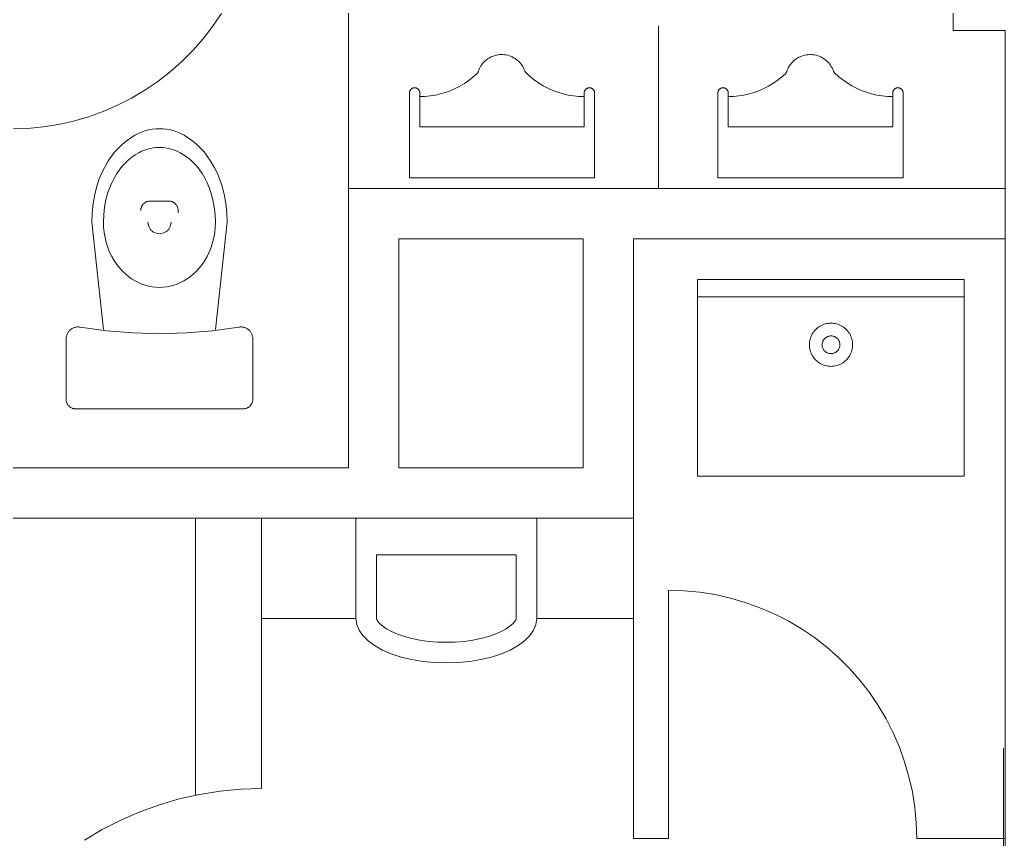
# Model space of a CAD drawing. Header units: centimetres. Extents: x -16.81 to -14.54, y 1.61 to 2.77.
# Drawn here: x -15.0204 to -14.9352, y 2.5508 to 2.6216 of the extents above; entities that cross this region are included whole.
import ezdxf

# ---------------------------------------------------------------- set-up
doc = ezdxf.new("R2010")
doc.units = ezdxf.units.CM
doc.header["$MEASUREMENT"] = 0
doc.layers.get('0').update_dxf_attribs({"lineweight": 0})

msp = doc.modelspace()

# ---------------------------------------------------------------- linework, layer by layer
at = {"color": 18, "lineweight": 0, "true_color": 0x000000}
for p, q in [((-14.939681, 2.620722), (-14.939681, 2.636555)), ((-14.991983, 2.633673), (-14.991983, 2.582896)), ((-15.003741, 2.621057), (-15.002983, 2.622172)), ((-15.004567, 2.619992), (-15.003741, 2.621057)), ((-14.965178, 2.62112), (-14.965178, 2.607046)), ((-14.935166, 2.620722), (-14.939681, 2.620722)), ((-14.935212, 2.482473), (-14.935166, 2.620722)), ((-15.005459, 2.61898), (-15.004567, 2.619992)), ((-15.006412, 2.618027), (-15.005459, 2.61898)), ((-14.979453, 2.618507), (-14.979582, 2.618456)), ((-14.97932, 2.61855), (-14.979453, 2.618507)), ((-14.979185, 2.618584), (-14.97932, 2.61855)), ((-14.979048, 2.618609), (-14.979185, 2.618584)), ((-14.97891, 2.618625), (-14.979048, 2.618609)), ((-14.97877, 2.618631), (-14.97891, 2.618625)), ((-14.978631, 2.618629), (-14.97877, 2.618631)), ((-14.978492, 2.618618), (-14.978631, 2.618629)), ((-14.978355, 2.618598), (-14.978492, 2.618618)), ((-14.978218, 2.618568), (-14.978355, 2.618598)), ((-14.978084, 2.61853), (-14.978218, 2.618568)), ((-14.977953, 2.618484), (-14.978084, 2.61853)), ((-14.952764, 2.618507), (-14.952894, 2.618456)), ((-14.952632, 2.61855), (-14.952764, 2.618507)), ((-14.952497, 2.618583), (-14.952632, 2.61855)), ((-14.95236, 2.618608), (-14.952497, 2.618583)), ((-14.952221, 2.618624), (-14.95236, 2.618608)), ((-14.952082, 2.618631), (-14.952221, 2.618624)), ((-14.951943, 2.618629), (-14.952082, 2.618631)), ((-14.951804, 2.618618), (-14.951943, 2.618629)), ((-14.951666, 2.618597), (-14.951804, 2.618618)), ((-14.95153, 2.618568), (-14.951666, 2.618597)), ((-14.951396, 2.61853), (-14.95153, 2.618568)), ((-14.951265, 2.618483), (-14.951396, 2.61853)), ((-15.007424, 2.617135), (-15.006412, 2.618027)), ((-14.980525, 2.617658), (-14.980597, 2.617538)), ((-14.980446, 2.617772), (-14.980525, 2.617658)), ((-14.980359, 2.617881), (-14.980446, 2.617772)), ((-14.980265, 2.617984), (-14.980359, 2.617881)), ((-14.980165, 2.618081), (-14.980265, 2.617984)), ((-14.980059, 2.618171), (-14.980165, 2.618081)), ((-14.979947, 2.618254), (-14.980059, 2.618171)), ((-14.97983, 2.618329), (-14.979947, 2.618254)), ((-14.979708, 2.618397), (-14.97983, 2.618329)), ((-14.979582, 2.618456), (-14.979708, 2.618397)), ((-14.977825, 2.618428), (-14.977953, 2.618484)), ((-14.977701, 2.618365), (-14.977825, 2.618428)), ((-14.977582, 2.618293), (-14.977701, 2.618365)), ((-14.977467, 2.618214), (-14.977582, 2.618293)), ((-14.977358, 2.618128), (-14.977467, 2.618214)), ((-14.977255, 2.618035), (-14.977358, 2.618128)), ((-14.977157, 2.617935), (-14.977255, 2.618035)), ((-14.977067, 2.617829), (-14.977157, 2.617935)), ((-14.976984, 2.617717), (-14.977067, 2.617829)), ((-14.976908, 2.6176), (-14.976984, 2.617717)), ((-14.953837, 2.617657), (-14.953909, 2.617538)), ((-14.953758, 2.617772), (-14.953837, 2.617657)), ((-14.953671, 2.617881), (-14.953758, 2.617772)), ((-14.953577, 2.617984), (-14.953671, 2.617881)), ((-14.953477, 2.618081), (-14.953577, 2.617984)), ((-14.953371, 2.618171), (-14.953477, 2.618081)), ((-14.953259, 2.618253), (-14.953371, 2.618171)), ((-14.953142, 2.618329), (-14.953259, 2.618253)), ((-14.95302, 2.618396), (-14.953142, 2.618329)), ((-14.952894, 2.618456), (-14.95302, 2.618396)), ((-14.951137, 2.618428), (-14.951265, 2.618483)), ((-14.951013, 2.618365), (-14.951137, 2.618428)), ((-14.950894, 2.618293), (-14.951013, 2.618365)), ((-14.950779, 2.618214), (-14.950894, 2.618293)), ((-14.95067, 2.618128), (-14.950779, 2.618214)), ((-14.950566, 2.618034), (-14.95067, 2.618128)), ((-14.950469, 2.617935), (-14.950566, 2.618034)), ((-14.950379, 2.617829), (-14.950469, 2.617935)), ((-14.950296, 2.617717), (-14.950379, 2.617829)), ((-14.95022, 2.6176), (-14.950296, 2.617717)), ((-15.008489, 2.616309), (-15.007424, 2.617135)), ((-14.98122, 2.616667), (-14.980881, 2.61697)), ((-14.980881, 2.61697), (-14.980862, 2.616989)), ((-14.980862, 2.616989), (-14.980843, 2.61701)), ((-14.980843, 2.61701), (-14.980827, 2.617032)), ((-14.980827, 2.617032), (-14.980811, 2.617055)), ((-14.980811, 2.617055), (-14.980797, 2.617079)), ((-14.980797, 2.617079), (-14.980784, 2.617104)), ((-14.980784, 2.617104), (-14.980773, 2.61713)), ((-14.980773, 2.61713), (-14.980764, 2.617156)), ((-14.980717, 2.617287), (-14.980764, 2.617156)), ((-14.980661, 2.617415), (-14.980717, 2.617287)), ((-14.980597, 2.617538), (-14.980661, 2.617415)), ((-14.97684, 2.617479), (-14.976908, 2.6176)), ((-14.97678, 2.617353), (-14.97684, 2.617479)), ((-14.976729, 2.617224), (-14.97678, 2.617353)), ((-14.976729, 2.617224), (-14.976718, 2.617197)), ((-14.976718, 2.617197), (-14.976706, 2.617172)), ((-14.976706, 2.617172), (-14.976692, 2.617147)), ((-14.976692, 2.617147), (-14.976677, 2.617123)), ((-14.976677, 2.617123), (-14.97666, 2.6171)), ((-14.97666, 2.6171), (-14.976641, 2.617078)), ((-14.976641, 2.617078), (-14.976622, 2.617057)), ((-14.976622, 2.617057), (-14.97628, 2.616742)), ((-14.954532, 2.616667), (-14.954193, 2.616969)), ((-14.954193, 2.616969), (-14.954174, 2.616989)), ((-14.954174, 2.616989), (-14.954155, 2.61701)), ((-14.954155, 2.61701), (-14.954138, 2.617032)), ((-14.954138, 2.617032), (-14.954123, 2.617055)), ((-14.954123, 2.617055), (-14.954109, 2.617079)), ((-14.954109, 2.617079), (-14.954096, 2.617104)), ((-14.954096, 2.617104), (-14.954085, 2.617129)), ((-14.954085, 2.617129), (-14.954076, 2.617156)), ((-14.954029, 2.617287), (-14.954076, 2.617156)), ((-14.953973, 2.617414), (-14.954029, 2.617287)), ((-14.953909, 2.617538), (-14.953973, 2.617414)), ((-14.950152, 2.617479), (-14.95022, 2.6176)), ((-14.950092, 2.617353), (-14.950152, 2.617479)), ((-14.95004, 2.617224), (-14.950092, 2.617353)), ((-14.95004, 2.617224), (-14.95003, 2.617197)), ((-14.95003, 2.617197), (-14.950018, 2.617171)), ((-14.950018, 2.617171), (-14.950004, 2.617146)), ((-14.950004, 2.617146), (-14.949988, 2.617122)), ((-14.949988, 2.617122), (-14.949971, 2.617099)), ((-14.949971, 2.617099), (-14.949953, 2.617078)), ((-14.949953, 2.617078), (-14.949934, 2.617057)), ((-14.949934, 2.617057), (-14.949592, 2.616742)), ((-15.009604, 2.615551), (-15.008489, 2.616309)), ((-14.982343, 2.615897), (-14.981953, 2.61613)), ((-14.981953, 2.61613), (-14.981578, 2.616387)), ((-14.981578, 2.616387), (-14.98122, 2.616667)), ((-14.97628, 2.616742), (-14.975919, 2.61645)), ((-14.975919, 2.61645), (-14.975539, 2.616182)), ((-14.975539, 2.616182), (-14.975143, 2.615938)), ((-14.955654, 2.615897), (-14.955264, 2.61613)), ((-14.955264, 2.61613), (-14.95489, 2.616387)), ((-14.95489, 2.616387), (-14.954532, 2.616667)), ((-14.949592, 2.616742), (-14.94923, 2.61645)), ((-14.94923, 2.61645), (-14.948851, 2.616181)), ((-14.948851, 2.616181), (-14.948455, 2.615938)), ((-15.010765, 2.614865), (-15.009604, 2.615551)), ((-14.986713, 2.615345), (-14.986714, 2.615317)), ((-14.986714, 2.615317), (-14.986714, 2.607962)), ((-14.98671, 2.615374), (-14.986713, 2.615345)), ((-14.986706, 2.615402), (-14.98671, 2.615374)), ((-14.986699, 2.61543), (-14.986706, 2.615402)), ((-14.986691, 2.615457), (-14.986699, 2.61543)), ((-14.986681, 2.615484), (-14.986691, 2.615457)), ((-14.98667, 2.61551), (-14.986681, 2.615484)), ((-14.986657, 2.615535), (-14.98667, 2.61551)), ((-14.986642, 2.61556), (-14.986657, 2.615535)), ((-14.986625, 2.615583), (-14.986642, 2.61556)), ((-14.986608, 2.615605), (-14.986625, 2.615583)), ((-14.986588, 2.615626), (-14.986608, 2.615605)), ((-14.986568, 2.615646), (-14.986588, 2.615626)), ((-14.986546, 2.615665), (-14.986568, 2.615646)), ((-14.986523, 2.615682), (-14.986546, 2.615665)), ((-14.9865, 2.615697), (-14.986523, 2.615682)), ((-14.986475, 2.615711), (-14.9865, 2.615697)), ((-14.986449, 2.615724), (-14.986475, 2.615711)), ((-14.986423, 2.615734), (-14.986449, 2.615724)), ((-14.986395, 2.615743), (-14.986423, 2.615734)), ((-14.986368, 2.615751), (-14.986395, 2.615743)), ((-14.98634, 2.615756), (-14.986368, 2.615751)), ((-14.986312, 2.61576), (-14.98634, 2.615756)), ((-14.986283, 2.615762), (-14.986312, 2.61576)), ((-14.986255, 2.615762), (-14.986283, 2.615762)), ((-14.986226, 2.61576), (-14.986255, 2.615762)), ((-14.986198, 2.615756), (-14.986226, 2.61576)), ((-14.98617, 2.615751), (-14.986198, 2.615756)), ((-14.986142, 2.615743), (-14.98617, 2.615751)), ((-14.986115, 2.615734), (-14.986142, 2.615743)), ((-14.986089, 2.615724), (-14.986115, 2.615734)), ((-14.986063, 2.615711), (-14.986089, 2.615724)), ((-14.986038, 2.615697), (-14.986063, 2.615711)), ((-14.986014, 2.615682), (-14.986038, 2.615697)), ((-14.985992, 2.615665), (-14.986014, 2.615682)), ((-14.98597, 2.615646), (-14.985992, 2.615665)), ((-14.985949, 2.615626), (-14.98597, 2.615646)), ((-14.98593, 2.615605), (-14.985949, 2.615626)), ((-14.985912, 2.615583), (-14.98593, 2.615605)), ((-14.985896, 2.61556), (-14.985912, 2.615583)), ((-14.985881, 2.615535), (-14.985896, 2.61556)), ((-14.985868, 2.61551), (-14.985881, 2.615535)), ((-14.985857, 2.615484), (-14.985868, 2.61551)), ((-14.985847, 2.615457), (-14.985857, 2.615484)), ((-14.985839, 2.61543), (-14.985847, 2.615457)), ((-14.985832, 2.615402), (-14.985839, 2.61543)), ((-14.985828, 2.615374), (-14.985832, 2.615402)), ((-14.985825, 2.615345), (-14.985828, 2.615374)), ((-14.985824, 2.615317), (-14.985825, 2.615345)), ((-14.985824, 2.615317), (-14.985824, 2.61239)), ((-14.984918, 2.615054), (-14.984469, 2.615125)), ((-14.984469, 2.615125), (-14.984026, 2.615225)), ((-14.984026, 2.615225), (-14.98359, 2.615353)), ((-14.98359, 2.615353), (-14.983163, 2.615508)), ((-14.983163, 2.615508), (-14.982747, 2.61569)), ((-14.982747, 2.61569), (-14.982343, 2.615897)), ((-14.975143, 2.615938), (-14.974732, 2.615721)), ((-14.974732, 2.615721), (-14.974308, 2.615531)), ((-14.974308, 2.615531), (-14.973872, 2.615369)), ((-14.973872, 2.615369), (-14.973427, 2.615236)), ((-14.973427, 2.615236), (-14.972974, 2.615131)), ((-14.972974, 2.615131), (-14.972516, 2.615056)), ((-14.971585, 2.615374), (-14.971588, 2.615345)), ((-14.971588, 2.615345), (-14.971588, 2.615317)), ((-14.971588, 2.61239), (-14.971588, 2.615317)), ((-14.97158, 2.615402), (-14.971585, 2.615374)), ((-14.971574, 2.61543), (-14.97158, 2.615402)), ((-14.971566, 2.615457), (-14.971574, 2.61543)), ((-14.971556, 2.615484), (-14.971566, 2.615457)), ((-14.971544, 2.61551), (-14.971556, 2.615484)), ((-14.971531, 2.615535), (-14.971544, 2.61551)), ((-14.971516, 2.61556), (-14.971531, 2.615535)), ((-14.9715, 2.615583), (-14.971516, 2.61556)), ((-14.971482, 2.615605), (-14.9715, 2.615583)), ((-14.971463, 2.615626), (-14.971482, 2.615605)), ((-14.971443, 2.615646), (-14.971463, 2.615626)), ((-14.971421, 2.615665), (-14.971443, 2.615646)), ((-14.971398, 2.615682), (-14.971421, 2.615665)), ((-14.971374, 2.615697), (-14.971398, 2.615682)), ((-14.971349, 2.615711), (-14.971374, 2.615697)), ((-14.971324, 2.615724), (-14.971349, 2.615711)), ((-14.971297, 2.615734), (-14.971324, 2.615724)), ((-14.97127, 2.615743), (-14.971297, 2.615734)), ((-14.971243, 2.615751), (-14.97127, 2.615743)), ((-14.971215, 2.615756), (-14.971243, 2.615751)), ((-14.971186, 2.61576), (-14.971215, 2.615756)), ((-14.971158, 2.615762), (-14.971186, 2.61576)), ((-14.971129, 2.615762), (-14.971158, 2.615762)), ((-14.971101, 2.61576), (-14.971129, 2.615762)), ((-14.971073, 2.615756), (-14.971101, 2.61576)), ((-14.971045, 2.615751), (-14.971073, 2.615756)), ((-14.971017, 2.615743), (-14.971045, 2.615751)), ((-14.97099, 2.615734), (-14.971017, 2.615743)), ((-14.970963, 2.615724), (-14.97099, 2.615734)), ((-14.970938, 2.615711), (-14.970963, 2.615724)), ((-14.970913, 2.615697), (-14.970938, 2.615711)), ((-14.970889, 2.615682), (-14.970913, 2.615697)), ((-14.970866, 2.615665), (-14.970889, 2.615682)), ((-14.970844, 2.615646), (-14.970866, 2.615665)), ((-14.970824, 2.615626), (-14.970844, 2.615646)), ((-14.970805, 2.615605), (-14.970824, 2.615626)), ((-14.970787, 2.615583), (-14.970805, 2.615605)), ((-14.970771, 2.61556), (-14.970787, 2.615583)), ((-14.970756, 2.615535), (-14.970771, 2.61556)), ((-14.970743, 2.61551), (-14.970756, 2.615535)), ((-14.970731, 2.615484), (-14.970743, 2.61551)), ((-14.970721, 2.615457), (-14.970731, 2.615484)), ((-14.970713, 2.61543), (-14.970721, 2.615457)), ((-14.970707, 2.615402), (-14.970713, 2.61543)), ((-14.970702, 2.615374), (-14.970707, 2.615402)), ((-14.9707, 2.615345), (-14.970702, 2.615374)), ((-14.970699, 2.615317), (-14.9707, 2.615345)), ((-14.970699, 2.607962), (-14.970699, 2.615317)), ((-14.960025, 2.615345), (-14.960026, 2.615317)), ((-14.960026, 2.615317), (-14.960026, 2.607962)), ((-14.960022, 2.615374), (-14.960025, 2.615345)), ((-14.960017, 2.615402), (-14.960022, 2.615374)), ((-14.960011, 2.615429), (-14.960017, 2.615402)), ((-14.960003, 2.615457), (-14.960011, 2.615429)), ((-14.959993, 2.615484), (-14.960003, 2.615457)), ((-14.959982, 2.61551), (-14.959993, 2.615484)), ((-14.959968, 2.615535), (-14.959982, 2.61551)), ((-14.959954, 2.615559), (-14.959968, 2.615535)), ((-14.959937, 2.615583), (-14.959954, 2.615559)), ((-14.959919, 2.615605), (-14.959937, 2.615583)), ((-14.9599, 2.615626), (-14.959919, 2.615605)), ((-14.95988, 2.615646), (-14.9599, 2.615626)), ((-14.959858, 2.615664), (-14.95988, 2.615646)), ((-14.959835, 2.615681), (-14.959858, 2.615664)), ((-14.959811, 2.615697), (-14.959835, 2.615681)), ((-14.959786, 2.615711), (-14.959811, 2.615697)), ((-14.959761, 2.615723), (-14.959786, 2.615711)), ((-14.959734, 2.615734), (-14.959761, 2.615723)), ((-14.959707, 2.615743), (-14.959734, 2.615734)), ((-14.95968, 2.61575), (-14.959707, 2.615743)), ((-14.959652, 2.615756), (-14.95968, 2.61575)), ((-14.959623, 2.615759), (-14.959652, 2.615756)), ((-14.959595, 2.615761), (-14.959623, 2.615759)), ((-14.959566, 2.615761), (-14.959595, 2.615761)), ((-14.959538, 2.615759), (-14.959566, 2.615761)), ((-14.95951, 2.615756), (-14.959538, 2.615759)), ((-14.959482, 2.61575), (-14.95951, 2.615756)), ((-14.959454, 2.615743), (-14.959482, 2.61575)), ((-14.959427, 2.615734), (-14.959454, 2.615743)), ((-14.959401, 2.615723), (-14.959427, 2.615734)), ((-14.959375, 2.615711), (-14.959401, 2.615723)), ((-14.95935, 2.615697), (-14.959375, 2.615711)), ((-14.959326, 2.615681), (-14.95935, 2.615697)), ((-14.959303, 2.615664), (-14.959326, 2.615681)), ((-14.959282, 2.615646), (-14.959303, 2.615664)), ((-14.959261, 2.615626), (-14.959282, 2.615646)), ((-14.959242, 2.615605), (-14.959261, 2.615626)), ((-14.959224, 2.615583), (-14.959242, 2.615605)), ((-14.959208, 2.615559), (-14.959224, 2.615583)), ((-14.959193, 2.615535), (-14.959208, 2.615559)), ((-14.95918, 2.61551), (-14.959193, 2.615535)), ((-14.959168, 2.615484), (-14.95918, 2.61551)), ((-14.959159, 2.615457), (-14.959168, 2.615484)), ((-14.95915, 2.615429), (-14.959159, 2.615457)), ((-14.959144, 2.615402), (-14.95915, 2.615429)), ((-14.95914, 2.615374), (-14.959144, 2.615402)), ((-14.959137, 2.615345), (-14.95914, 2.615374)), ((-14.959136, 2.615317), (-14.959137, 2.615345)), ((-14.959136, 2.615317), (-14.959136, 2.61239)), ((-14.95823, 2.615053), (-14.957781, 2.615125)), ((-14.957781, 2.615125), (-14.957338, 2.615225)), ((-14.957338, 2.615225), (-14.956902, 2.615353)), ((-14.956902, 2.615353), (-14.956475, 2.615508)), ((-14.956475, 2.615508), (-14.956058, 2.615689)), ((-14.956058, 2.615689), (-14.955654, 2.615897)), ((-14.948455, 2.615938), (-14.948044, 2.615721)), ((-14.948044, 2.615721), (-14.94762, 2.615531)), ((-14.94762, 2.615531), (-14.947184, 2.615369)), ((-14.947184, 2.615369), (-14.946739, 2.615236)), ((-14.946739, 2.615236), (-14.946286, 2.615131)), ((-14.946286, 2.615131), (-14.945827, 2.615056)), ((-14.944899, 2.615345), (-14.9449, 2.615317)), ((-14.9449, 2.61239), (-14.9449, 2.615317)), ((-14.944897, 2.615374), (-14.944899, 2.615345)), ((-14.944892, 2.615402), (-14.944897, 2.615374)), ((-14.944886, 2.615429), (-14.944892, 2.615402)), ((-14.944878, 2.615457), (-14.944886, 2.615429)), ((-14.944868, 2.615484), (-14.944878, 2.615457)), ((-14.944856, 2.61551), (-14.944868, 2.615484)), ((-14.944843, 2.615535), (-14.944856, 2.61551)), ((-14.944828, 2.615559), (-14.944843, 2.615535)), ((-14.944812, 2.615583), (-14.944828, 2.615559)), ((-14.944794, 2.615605), (-14.944812, 2.615583)), ((-14.944775, 2.615626), (-14.944794, 2.615605)), ((-14.944754, 2.615646), (-14.944775, 2.615626)), ((-14.944733, 2.615664), (-14.944754, 2.615646)), ((-14.94471, 2.615681), (-14.944733, 2.615664)), ((-14.944686, 2.615697), (-14.94471, 2.615681)), ((-14.944661, 2.615711), (-14.944686, 2.615697)), ((-14.944635, 2.615723), (-14.944661, 2.615711)), ((-14.944609, 2.615734), (-14.944635, 2.615723)), ((-14.944582, 2.615743), (-14.944609, 2.615734)), ((-14.944554, 2.61575), (-14.944582, 2.615743)), ((-14.944526, 2.615756), (-14.944554, 2.61575)), ((-14.944498, 2.615759), (-14.944526, 2.615756)), ((-14.94447, 2.615761), (-14.944498, 2.615759)), ((-14.944441, 2.615761), (-14.94447, 2.615761)), ((-14.944413, 2.615759), (-14.944441, 2.615761)), ((-14.944384, 2.615756), (-14.944413, 2.615759)), ((-14.944356, 2.61575), (-14.944384, 2.615756)), ((-14.944329, 2.615743), (-14.944356, 2.61575)), ((-14.944302, 2.615734), (-14.944329, 2.615743)), ((-14.944275, 2.615723), (-14.944302, 2.615734)), ((-14.94425, 2.615711), (-14.944275, 2.615723)), ((-14.944225, 2.615697), (-14.94425, 2.615711)), ((-14.944201, 2.615681), (-14.944225, 2.615697)), ((-14.944178, 2.615664), (-14.944201, 2.615681)), ((-14.944156, 2.615646), (-14.944178, 2.615664)), ((-14.944136, 2.615626), (-14.944156, 2.615646)), ((-14.944117, 2.615605), (-14.944136, 2.615626)), ((-14.944099, 2.615583), (-14.944117, 2.615605)), ((-14.944083, 2.615559), (-14.944099, 2.615583)), ((-14.944068, 2.615535), (-14.944083, 2.615559)), ((-14.944055, 2.61551), (-14.944068, 2.615535)), ((-14.944043, 2.615484), (-14.944055, 2.61551)), ((-14.944033, 2.615457), (-14.944043, 2.615484)), ((-14.944025, 2.615429), (-14.944033, 2.615457)), ((-14.944019, 2.615402), (-14.944025, 2.615429)), ((-14.944014, 2.615374), (-14.944019, 2.615402)), ((-14.944011, 2.615345), (-14.944014, 2.615374)), ((-14.944011, 2.615317), (-14.944011, 2.615345)), ((-14.944011, 2.607962), (-14.944011, 2.615317)), ((-15.013204, 2.613717), (-15.011966, 2.614252)), ((-15.011966, 2.614252), (-15.010765, 2.614865)), ((-14.985824, 2.614996), (-14.98537, 2.615011)), ((-14.98537, 2.615011), (-14.984918, 2.615054)), ((-14.972516, 2.615056), (-14.972053, 2.615011)), ((-14.972053, 2.615011), (-14.971588, 2.614996)), ((-14.959136, 2.614996), (-14.958682, 2.61501)), ((-14.958682, 2.61501), (-14.95823, 2.615053)), ((-14.945827, 2.615056), (-14.945365, 2.615011)), ((-14.945365, 2.615011), (-14.9449, 2.614996)), ((-15.014472, 2.61326), (-15.013204, 2.613717)), ((-15.018415, 2.612379), (-15.017083, 2.61259)), ((-15.017083, 2.61259), (-15.015767, 2.612884)), ((-15.015767, 2.612884), (-15.014472, 2.61326)), ((-15.021105, 2.61221), (-15.019757, 2.612252)), ((-15.019757, 2.612252), (-15.018415, 2.612379)), ((-15.010192, 2.611802), (-15.010475, 2.611655)), ((-15.0099, 2.611929), (-15.010192, 2.611802)), ((-15.009598, 2.612033), (-15.0099, 2.611929)), ((-15.00929, 2.612115), (-15.009598, 2.612033)), ((-15.008976, 2.612174), (-15.00929, 2.612115)), ((-15.008659, 2.61221), (-15.008976, 2.612174)), ((-15.00834, 2.612221), (-15.008659, 2.61221)), ((-15.008021, 2.61221), (-15.00834, 2.612221)), ((-15.007704, 2.612174), (-15.008021, 2.61221)), ((-15.007391, 2.612115), (-15.007704, 2.612174)), ((-15.007082, 2.612033), (-15.007391, 2.612115)), ((-15.006781, 2.611929), (-15.007082, 2.612033)), ((-15.006488, 2.611802), (-15.006781, 2.611929)), ((-15.006205, 2.611655), (-15.006488, 2.611802)), ((-14.985824, 2.61239), (-14.971588, 2.61239)), ((-14.959136, 2.61239), (-14.9449, 2.61239)), ((-15.011573, 2.610863), (-15.011898, 2.610549)), ((-15.011226, 2.611152), (-15.011573, 2.610863)), ((-15.010859, 2.611417), (-15.011226, 2.611152)), ((-15.010475, 2.611655), (-15.010859, 2.611417)), ((-15.005821, 2.611417), (-15.006205, 2.611655)), ((-15.005455, 2.611152), (-15.005821, 2.611417)), ((-15.005108, 2.610863), (-15.005455, 2.611152)), ((-15.004783, 2.610549), (-15.005108, 2.610863)), ((-15.0122, 2.610213), (-15.012478, 2.609857)), ((-15.011898, 2.610549), (-15.0122, 2.610213)), ((-15.010117, 2.610149), (-15.010432, 2.60996)), ((-15.009881, 2.610269), (-15.010117, 2.610149)), ((-15.009637, 2.610371), (-15.009881, 2.610269)), ((-15.009386, 2.610455), (-15.009637, 2.610371)), ((-15.009129, 2.610521), (-15.009386, 2.610455)), ((-15.008868, 2.610569), (-15.009129, 2.610521)), ((-15.008605, 2.610597), (-15.008868, 2.610569)), ((-15.00834, 2.610607), (-15.008605, 2.610597)), ((-15.008076, 2.610597), (-15.00834, 2.610607)), ((-15.007812, 2.610569), (-15.008076, 2.610597)), ((-15.007552, 2.610521), (-15.007812, 2.610569)), ((-15.007295, 2.610455), (-15.007552, 2.610521)), ((-15.007044, 2.610371), (-15.007295, 2.610455)), ((-15.0068, 2.610269), (-15.007044, 2.610371)), ((-15.006563, 2.610149), (-15.0068, 2.610269)), ((-15.006249, 2.60996), (-15.006563, 2.610149)), ((-15.00448, 2.610213), (-15.004783, 2.610549)), ((-15.004202, 2.609857), (-15.00448, 2.610213)), ((-15.012794, 2.60939), (-15.013078, 2.608902)), ((-15.012478, 2.609857), (-15.012794, 2.60939)), ((-15.011285, 2.609269), (-15.011535, 2.609001)), ((-15.011017, 2.60952), (-15.011285, 2.609269)), ((-15.010732, 2.60975), (-15.011017, 2.60952)), ((-15.010432, 2.60996), (-15.010732, 2.60975)), ((-15.005948, 2.60975), (-15.006249, 2.60996)), ((-15.005663, 2.60952), (-15.005948, 2.60975)), ((-15.005395, 2.609269), (-15.005663, 2.60952)), ((-15.005146, 2.609001), (-15.005395, 2.609269)), ((-15.003886, 2.60939), (-15.004202, 2.609857)), ((-15.003603, 2.608902), (-15.003886, 2.60939)), ((-15.013328, 2.608396), (-15.013543, 2.607875)), ((-15.013078, 2.608902), (-15.013328, 2.608396)), ((-15.012026, 2.608342), (-15.012261, 2.607951)), ((-15.011765, 2.608716), (-15.012026, 2.608342)), ((-15.011535, 2.609001), (-15.011765, 2.608716)), ((-15.004916, 2.608716), (-15.005146, 2.609001)), ((-15.004655, 2.608342), (-15.004916, 2.608716)), ((-15.00442, 2.607951), (-15.004655, 2.608342)), ((-15.003353, 2.608396), (-15.003603, 2.608902)), ((-15.003137, 2.607875), (-15.003353, 2.608396)), ((-15.013543, 2.607875), (-15.013724, 2.607341)), ((-15.012468, 2.607545), (-15.012647, 2.607126)), ((-15.012261, 2.607951), (-15.012468, 2.607545)), ((-15.004213, 2.607545), (-15.00442, 2.607951)), ((-15.004033, 2.607126), (-15.004213, 2.607545)), ((-15.002957, 2.607341), (-15.003137, 2.607875)), ((-14.986714, 2.607962), (-14.970699, 2.607962)), ((-14.960026, 2.607962), (-14.944011, 2.607962)), ((-15.013724, 2.607341), (-15.013928, 2.606558)), ((-15.012797, 2.606695), (-15.012966, 2.606072)), ((-15.012647, 2.607126), (-15.012797, 2.606695)), ((-15.003883, 2.606695), (-15.004033, 2.607126)), ((-15.003715, 2.606072), (-15.003883, 2.606695)), ((-15.002753, 2.606558), (-15.002957, 2.607341)), ((-14.991983, 2.607046), (-14.935166, 2.607046)), ((-15.014075, 2.605762), (-15.014163, 2.604958)), ((-15.013928, 2.606558), (-15.014075, 2.605762)), ((-15.012966, 2.606072), (-15.013086, 2.605437)), ((-15.009736, 2.605711), (-15.009769, 2.605673)), ((-15.0097, 2.605747), (-15.009736, 2.605711)), ((-15.009662, 2.60578), (-15.0097, 2.605747)), ((-15.009622, 2.605811), (-15.009662, 2.60578)), ((-15.00958, 2.60584), (-15.009622, 2.605811)), ((-15.009536, 2.605866), (-15.00958, 2.60584)), ((-15.009491, 2.605889), (-15.009536, 2.605866)), ((-15.009445, 2.605909), (-15.009491, 2.605889)), ((-15.009397, 2.605926), (-15.009445, 2.605909)), ((-15.009348, 2.60594), (-15.009397, 2.605926)), ((-15.009299, 2.605951), (-15.009348, 2.60594)), ((-15.009249, 2.605959), (-15.009299, 2.605951)), ((-15.009198, 2.605964), (-15.009249, 2.605959)), ((-15.009147, 2.605966), (-15.009198, 2.605964)), ((-15.009147, 2.605966), (-15.00834, 2.605966)), ((-15.007533, 2.605966), (-15.00834, 2.605966)), ((-15.007482, 2.605964), (-15.007533, 2.605966)), ((-15.007432, 2.605959), (-15.007482, 2.605964)), ((-15.007382, 2.605951), (-15.007432, 2.605959)), ((-15.007332, 2.60594), (-15.007382, 2.605951)), ((-15.007284, 2.605926), (-15.007332, 2.60594)), ((-15.007236, 2.605909), (-15.007284, 2.605926)), ((-15.007189, 2.605889), (-15.007236, 2.605909)), ((-15.007144, 2.605866), (-15.007189, 2.605889)), ((-15.007101, 2.60584), (-15.007144, 2.605866)), ((-15.007059, 2.605811), (-15.007101, 2.60584)), ((-15.007019, 2.60578), (-15.007059, 2.605811)), ((-15.00698, 2.605747), (-15.007019, 2.60578)), ((-15.006945, 2.605711), (-15.00698, 2.605747)), ((-15.006911, 2.605673), (-15.006945, 2.605711)), ((-15.003594, 2.605437), (-15.003715, 2.606072)), ((-15.002606, 2.605762), (-15.002753, 2.606558)), ((-15.002517, 2.604958), (-15.002606, 2.605762)), ((-15.014163, 2.604958), (-15.014193, 2.604149)), ((-15.013086, 2.605437), (-15.013159, 2.604795)), ((-15.009953, 2.605209), (-15.009955, 2.605158)), ((-15.009948, 2.605259), (-15.009953, 2.605209)), ((-15.00994, 2.60531), (-15.009948, 2.605259)), ((-15.009929, 2.605359), (-15.00994, 2.60531)), ((-15.009915, 2.605408), (-15.009929, 2.605359)), ((-15.009898, 2.605455), (-15.009915, 2.605408)), ((-15.009878, 2.605502), (-15.009898, 2.605455)), ((-15.009855, 2.605547), (-15.009878, 2.605502)), ((-15.009829, 2.605591), (-15.009855, 2.605547)), ((-15.009801, 2.605633), (-15.009829, 2.605591)), ((-15.009769, 2.605673), (-15.009801, 2.605633)), ((-15.00688, 2.605633), (-15.006911, 2.605673)), ((-15.006851, 2.605591), (-15.00688, 2.605633)), ((-15.006826, 2.605547), (-15.006851, 2.605591)), ((-15.006803, 2.605502), (-15.006826, 2.605547)), ((-15.006783, 2.605455), (-15.006803, 2.605502)), ((-15.006765, 2.605408), (-15.006783, 2.605455)), ((-15.006751, 2.605359), (-15.006765, 2.605408)), ((-15.00674, 2.60531), (-15.006751, 2.605359)), ((-15.006732, 2.605259), (-15.00674, 2.60531)), ((-15.006727, 2.605209), (-15.006732, 2.605259)), ((-15.006726, 2.605158), (-15.006727, 2.605209)), ((-15.006726, 2.604956), (-15.006726, 2.605158)), ((-15.003521, 2.604795), (-15.003594, 2.605437)), ((-15.002488, 2.604149), (-15.002517, 2.604958)), ((-15.013184, 2.594866), (-15.014193, 2.604149)), ((-15.013159, 2.604795), (-15.013184, 2.604149)), ((-15.013184, 2.604149), (-15.013168, 2.603701)), ((-15.009349, 2.604149), (-15.009272, 2.603763)), ((-15.007408, 2.603763), (-15.007331, 2.604149)), ((-15.003497, 2.604149), (-15.003521, 2.604795)), ((-15.003512, 2.603701), (-15.003497, 2.604149)), ((-15.002488, 2.604149), (-15.003497, 2.594866)), ((-15.013168, 2.603701), (-15.013122, 2.603255)), ((-15.013122, 2.603255), (-15.013046, 2.602812)), ((-15.009272, 2.603763), (-15.009245, 2.603703)), ((-15.009245, 2.603703), (-15.009214, 2.603645)), ((-15.009214, 2.603645), (-15.009179, 2.603589)), ((-15.009179, 2.603589), (-15.009141, 2.603535)), ((-15.009141, 2.603535), (-15.009099, 2.603484)), ((-15.009099, 2.603484), (-15.009054, 2.603436)), ((-15.009054, 2.603436), (-15.009006, 2.603391)), ((-15.009006, 2.603391), (-15.008955, 2.603349)), ((-15.008955, 2.603349), (-15.008901, 2.60331)), ((-15.008901, 2.60331), (-15.008845, 2.603275)), ((-15.008845, 2.603275), (-15.008787, 2.603244)), ((-15.008787, 2.603244), (-15.008726, 2.603217)), ((-15.008726, 2.603217), (-15.00834, 2.60314)), ((-15.00834, 2.60314), (-15.007954, 2.603217)), ((-15.007954, 2.603217), (-15.007894, 2.603244)), ((-15.007894, 2.603244), (-15.007836, 2.603275)), ((-15.007836, 2.603275), (-15.00778, 2.60331)), ((-15.00778, 2.60331), (-15.007726, 2.603349)), ((-15.007726, 2.603349), (-15.007675, 2.603391)), ((-15.007675, 2.603391), (-15.007627, 2.603436)), ((-15.007627, 2.603436), (-15.007582, 2.603484)), ((-15.007582, 2.603484), (-15.00754, 2.603535)), ((-15.00754, 2.603535), (-15.007501, 2.603589)), ((-15.007501, 2.603589), (-15.007466, 2.603645)), ((-15.007466, 2.603645), (-15.007435, 2.603703)), ((-15.007435, 2.603703), (-15.007408, 2.603763)), ((-15.003634, 2.602812), (-15.003558, 2.603255)), ((-15.003558, 2.603255), (-15.003512, 2.603701)), ((-15.013046, 2.602812), (-15.01294, 2.602377)), ((-15.01294, 2.602377), (-15.012805, 2.601949)), ((-15.003876, 2.601949), (-15.00374, 2.602377)), ((-15.00374, 2.602377), (-15.003634, 2.602812)), ((-14.987626, 2.602689), (-14.987626, 2.582896)), ((-14.987626, 2.602689), (-14.971696, 2.602689)), ((-14.971696, 2.602689), (-14.971696, 2.582896)), ((-14.967339, 2.602689), (-14.935166, 2.602689)), ((-14.967339, 2.602689), (-14.967339, 2.550854)), ((-15.012805, 2.601949), (-15.012651, 2.601561)), ((-15.012651, 2.601561), (-15.012469, 2.601186)), ((-15.004212, 2.601186), (-15.00403, 2.601561)), ((-15.00403, 2.601561), (-15.003876, 2.601949)), ((-15.012469, 2.601186), (-15.01226, 2.600825)), ((-15.01226, 2.600825), (-15.012025, 2.60048)), ((-15.004656, 2.60048), (-15.004421, 2.600825)), ((-15.004421, 2.600825), (-15.004212, 2.601186)), ((-15.012025, 2.60048), (-15.011765, 2.600154)), ((-15.011765, 2.600154), (-15.011534, 2.599903)), ((-15.011534, 2.599903), (-15.011287, 2.599668)), ((-15.005393, 2.599668), (-15.005146, 2.599903)), ((-15.005146, 2.599903), (-15.004916, 2.600154)), ((-15.004916, 2.600154), (-15.004656, 2.60048)), ((-15.011287, 2.599668), (-15.011024, 2.599451)), ((-15.011024, 2.599451), (-15.010747, 2.599252)), ((-15.010747, 2.599252), (-15.010457, 2.599073)), ((-15.010457, 2.599073), (-15.010155, 2.598914)), ((-15.010155, 2.598914), (-15.009869, 2.598789)), ((-15.006812, 2.598789), (-15.006525, 2.598914)), ((-15.006525, 2.598914), (-15.006224, 2.599073)), ((-15.006224, 2.599073), (-15.005933, 2.599252)), ((-15.005933, 2.599252), (-15.005656, 2.599451)), ((-15.005656, 2.599451), (-15.005393, 2.599668)), ((-14.9618, 2.599198), (-14.9618, 2.582184)), ((-14.938734, 2.599198), (-14.9618, 2.599198)), ((-14.9618, 2.599198), (-14.9618, 2.597692)), ((-14.938734, 2.582184), (-14.938734, 2.599198)), ((-15.009869, 2.598789), (-15.009573, 2.598685)), ((-15.009573, 2.598685), (-15.009271, 2.598604)), ((-15.009271, 2.598604), (-15.008964, 2.598546)), ((-15.008964, 2.598546), (-15.008653, 2.59851)), ((-15.008653, 2.59851), (-15.00834, 2.598499)), ((-15.00834, 2.598499), (-15.008028, 2.59851)), ((-15.008028, 2.59851), (-15.007717, 2.598546)), ((-15.007717, 2.598546), (-15.007409, 2.598604)), ((-15.007409, 2.598604), (-15.007107, 2.598685)), ((-15.007107, 2.598685), (-15.006812, 2.598789)), ((-14.9618, 2.597692), (-14.938734, 2.597692)), ((-15.016242, 2.594625), (-15.016277, 2.594568)), ((-15.016204, 2.594679), (-15.016242, 2.594625)), ((-15.016162, 2.594731), (-15.016204, 2.594679)), ((-15.016117, 2.59478), (-15.016162, 2.594731)), ((-15.016069, 2.594825), (-15.016117, 2.59478)), ((-15.016017, 2.594868), (-15.016069, 2.594825)), ((-15.015964, 2.594907), (-15.016017, 2.594868)), ((-15.015907, 2.594943), (-15.015964, 2.594907)), ((-15.015849, 2.594975), (-15.015907, 2.594943)), ((-15.015789, 2.595003), (-15.015849, 2.594975)), ((-15.015727, 2.595027), (-15.015789, 2.595003)), ((-15.015663, 2.595047), (-15.015727, 2.595027)), ((-15.015598, 2.595063), (-15.015663, 2.595047)), ((-15.015533, 2.595074), (-15.015598, 2.595063)), ((-15.015467, 2.595082), (-15.015533, 2.595074)), ((-15.0154, 2.595085), (-15.015467, 2.595082)), ((-15.015334, 2.595084), (-15.0154, 2.595085)), ((-15.015267, 2.595078), (-15.015334, 2.595084)), ((-15.015202, 2.595068), (-15.015267, 2.595078)), ((-15.015202, 2.595068), (-15.012926, 2.594753)), ((-15.012926, 2.594753), (-15.010637, 2.594563)), ((-15.006044, 2.594563), (-15.003754, 2.594753)), ((-15.003754, 2.594753), (-15.001479, 2.595068)), ((-15.001413, 2.595078), (-15.001479, 2.595068)), ((-15.001347, 2.595084), (-15.001413, 2.595078)), ((-15.00128, 2.595085), (-15.001347, 2.595084)), ((-15.001214, 2.595082), (-15.00128, 2.595085)), ((-15.001148, 2.595074), (-15.001214, 2.595082)), ((-15.001082, 2.595063), (-15.001148, 2.595074)), ((-15.001017, 2.595047), (-15.001082, 2.595063)), ((-15.000954, 2.595027), (-15.001017, 2.595047)), ((-15.000892, 2.595003), (-15.000954, 2.595027)), ((-15.000832, 2.594975), (-15.000892, 2.595003)), ((-15.000773, 2.594943), (-15.000832, 2.594975)), ((-15.000717, 2.594907), (-15.000773, 2.594943)), ((-15.000663, 2.594868), (-15.000717, 2.594907)), ((-15.000612, 2.594825), (-15.000663, 2.594868)), ((-15.000564, 2.59478), (-15.000612, 2.594825)), ((-15.000519, 2.594731), (-15.000564, 2.59478)), ((-15.000477, 2.594679), (-15.000519, 2.594731)), ((-15.000438, 2.594625), (-15.000477, 2.594679)), ((-15.000403, 2.594568), (-15.000438, 2.594625)), ((-14.951723, 2.594679), (-14.951795, 2.59458)), ((-14.951646, 2.594774), (-14.951723, 2.594679)), ((-14.951562, 2.594863), (-14.951646, 2.594774)), ((-14.951473, 2.594946), (-14.951562, 2.594863)), ((-14.951379, 2.595024), (-14.951473, 2.594946)), ((-14.951279, 2.595095), (-14.951379, 2.595024)), ((-14.951176, 2.59516), (-14.951279, 2.595095)), ((-14.951068, 2.595217), (-14.951176, 2.59516)), ((-14.950957, 2.595268), (-14.951068, 2.595217)), ((-14.950842, 2.595311), (-14.950957, 2.595268)), ((-14.950725, 2.595346), (-14.950842, 2.595311)), ((-14.950606, 2.595374), (-14.950725, 2.595346)), ((-14.950486, 2.595394), (-14.950606, 2.595374)), ((-14.950364, 2.595406), (-14.950486, 2.595394)), ((-14.950242, 2.59541), (-14.950364, 2.595406)), ((-14.95012, 2.595406), (-14.950242, 2.59541)), ((-14.949998, 2.595394), (-14.95012, 2.595406)), ((-14.949878, 2.595374), (-14.949998, 2.595394)), ((-14.949759, 2.595346), (-14.949878, 2.595374)), ((-14.949642, 2.595311), (-14.949759, 2.595346)), ((-14.949527, 2.595268), (-14.949642, 2.595311)), ((-14.949416, 2.595217), (-14.949527, 2.595268)), ((-14.949308, 2.59516), (-14.949416, 2.595217)), ((-14.949205, 2.595095), (-14.949308, 2.59516)), ((-14.949105, 2.595024), (-14.949205, 2.595095)), ((-14.949011, 2.594946), (-14.949105, 2.595024)), ((-14.948922, 2.594863), (-14.949011, 2.594946)), ((-14.948838, 2.594774), (-14.948922, 2.594863)), ((-14.948761, 2.594679), (-14.948838, 2.594774)), ((-14.948689, 2.59458), (-14.948761, 2.594679)), ((-15.01641, 2.594126), (-15.016412, 2.594059)), ((-15.016412, 2.588812), (-15.016412, 2.594059)), ((-15.016404, 2.594192), (-15.01641, 2.594126)), ((-15.016393, 2.594258), (-15.016404, 2.594192)), ((-15.016378, 2.594322), (-15.016393, 2.594258)), ((-15.016359, 2.594386), (-15.016378, 2.594322)), ((-15.016336, 2.594448), (-15.016359, 2.594386)), ((-15.016308, 2.594509), (-15.016336, 2.594448)), ((-15.016277, 2.594568), (-15.016308, 2.594509)), ((-15.010637, 2.594563), (-15.00834, 2.5945)), ((-15.00834, 2.5945), (-15.006044, 2.594563)), ((-15.000372, 2.594509), (-15.000403, 2.594568)), ((-15.000345, 2.594448), (-15.000372, 2.594509)), ((-15.000322, 2.594386), (-15.000345, 2.594448)), ((-15.000302, 2.594322), (-15.000322, 2.594386)), ((-15.000287, 2.594258), (-15.000302, 2.594322)), ((-15.000277, 2.594192), (-15.000287, 2.594258)), ((-15.00027, 2.594126), (-15.000277, 2.594192)), ((-15.000268, 2.594059), (-15.00027, 2.594126)), ((-15.000268, 2.588812), (-15.000268, 2.594059)), ((-14.952093, 2.593786), (-14.952105, 2.593665)), ((-14.952073, 2.593907), (-14.952093, 2.593786)), ((-14.952046, 2.594026), (-14.952073, 2.593907)), ((-14.95201, 2.594143), (-14.952046, 2.594026)), ((-14.951967, 2.594257), (-14.95201, 2.594143)), ((-14.951917, 2.594368), (-14.951967, 2.594257)), ((-14.951859, 2.594476), (-14.951917, 2.594368)), ((-14.951795, 2.59458), (-14.951859, 2.594476)), ((-14.950971, 2.59379), (-14.950985, 2.593742)), ((-14.950953, 2.593837), (-14.950971, 2.59379)), ((-14.950932, 2.593883), (-14.950953, 2.593837)), ((-14.950908, 2.593927), (-14.950932, 2.593883)), ((-14.950882, 2.59397), (-14.950908, 2.593927)), ((-14.950852, 2.594011), (-14.950882, 2.59397)), ((-14.95082, 2.59405), (-14.950852, 2.594011)), ((-14.950786, 2.594087), (-14.95082, 2.59405)), ((-14.950749, 2.594121), (-14.950786, 2.594087)), ((-14.95071, 2.594153), (-14.950749, 2.594121)), ((-14.950669, 2.594182), (-14.95071, 2.594153)), ((-14.950627, 2.594209), (-14.950669, 2.594182)), ((-14.950582, 2.594232), (-14.950627, 2.594209)), ((-14.950536, 2.594253), (-14.950582, 2.594232)), ((-14.950489, 2.594271), (-14.950536, 2.594253)), ((-14.950441, 2.594286), (-14.950489, 2.594271)), ((-14.950392, 2.594297), (-14.950441, 2.594286)), ((-14.950342, 2.594305), (-14.950392, 2.594297)), ((-14.950292, 2.59431), (-14.950342, 2.594305)), ((-14.950242, 2.594312), (-14.950292, 2.59431)), ((-14.950192, 2.59431), (-14.950242, 2.594312)), ((-14.950142, 2.594305), (-14.950192, 2.59431)), ((-14.950092, 2.594297), (-14.950142, 2.594305)), ((-14.950043, 2.594286), (-14.950092, 2.594297)), ((-14.949995, 2.594271), (-14.950043, 2.594286)), ((-14.949948, 2.594253), (-14.949995, 2.594271)), ((-14.949902, 2.594232), (-14.949948, 2.594253)), ((-14.949857, 2.594209), (-14.949902, 2.594232)), ((-14.949815, 2.594182), (-14.949857, 2.594209)), ((-14.949774, 2.594153), (-14.949815, 2.594182)), ((-14.949735, 2.594121), (-14.949774, 2.594153)), ((-14.949698, 2.594087), (-14.949735, 2.594121)), ((-14.949664, 2.59405), (-14.949698, 2.594087)), ((-14.949632, 2.594011), (-14.949664, 2.59405)), ((-14.949602, 2.59397), (-14.949632, 2.594011)), ((-14.949576, 2.593927), (-14.949602, 2.59397)), ((-14.949552, 2.593883), (-14.949576, 2.593927)), ((-14.949531, 2.593837), (-14.949552, 2.593883)), ((-14.949514, 2.59379), (-14.949531, 2.593837)), ((-14.949499, 2.593742), (-14.949514, 2.59379)), ((-14.948625, 2.594476), (-14.948689, 2.59458)), ((-14.948567, 2.594368), (-14.948625, 2.594476)), ((-14.948517, 2.594257), (-14.948567, 2.594368)), ((-14.948474, 2.594143), (-14.948517, 2.594257)), ((-14.948438, 2.594026), (-14.948474, 2.594143)), ((-14.948411, 2.593907), (-14.948438, 2.594026)), ((-14.948391, 2.593786), (-14.948411, 2.593907)), ((-14.948379, 2.593665), (-14.948391, 2.593786)), ((-14.952105, 2.593665), (-14.952109, 2.593543)), ((-14.952109, 2.593543), (-14.952105, 2.59342)), ((-14.952105, 2.59342), (-14.952093, 2.593299)), ((-14.952093, 2.593299), (-14.952073, 2.593178)), ((-14.952073, 2.593178), (-14.952046, 2.593059)), ((-14.952046, 2.593059), (-14.95201, 2.592942)), ((-14.95201, 2.592942), (-14.951967, 2.592828)), ((-14.95101, 2.593593), (-14.951011, 2.593543)), ((-14.951011, 2.593543), (-14.95101, 2.593492)), ((-14.951005, 2.593643), (-14.95101, 2.593593)), ((-14.95101, 2.593492), (-14.951005, 2.593442)), ((-14.950997, 2.593693), (-14.951005, 2.593643)), ((-14.951005, 2.593442), (-14.950997, 2.593392)), ((-14.950985, 2.593742), (-14.950997, 2.593693)), ((-14.950997, 2.593392), (-14.950985, 2.593343)), ((-14.950985, 2.593343), (-14.950971, 2.593295)), ((-14.950971, 2.593295), (-14.950953, 2.593248)), ((-14.950953, 2.593248), (-14.950932, 2.593202)), ((-14.950932, 2.593202), (-14.950908, 2.593158)), ((-14.950908, 2.593158), (-14.950882, 2.593115)), ((-14.950882, 2.593115), (-14.950852, 2.593074)), ((-14.950852, 2.593074), (-14.95082, 2.593035)), ((-14.95082, 2.593035), (-14.950786, 2.592999)), ((-14.950786, 2.592999), (-14.950749, 2.592964)), ((-14.950749, 2.592964), (-14.95071, 2.592932)), ((-14.95071, 2.592932), (-14.950669, 2.592903)), ((-14.949815, 2.592903), (-14.949774, 2.592932)), ((-14.949774, 2.592932), (-14.949735, 2.592964)), ((-14.949735, 2.592964), (-14.949698, 2.592999)), ((-14.949698, 2.592999), (-14.949664, 2.593035)), ((-14.949664, 2.593035), (-14.949632, 2.593074)), ((-14.949632, 2.593074), (-14.949602, 2.593115)), ((-14.949602, 2.593115), (-14.949576, 2.593158)), ((-14.949576, 2.593158), (-14.949552, 2.593202)), ((-14.949552, 2.593202), (-14.949531, 2.593248)), ((-14.949531, 2.593248), (-14.949514, 2.593295)), ((-14.949514, 2.593295), (-14.949499, 2.593343)), ((-14.949488, 2.593693), (-14.949499, 2.593742)), ((-14.949499, 2.593343), (-14.949488, 2.593392)), ((-14.949479, 2.593643), (-14.949488, 2.593693)), ((-14.949488, 2.593392), (-14.949479, 2.593442)), ((-14.949474, 2.593593), (-14.949479, 2.593643)), ((-14.949479, 2.593442), (-14.949474, 2.593492)), ((-14.949473, 2.593543), (-14.949474, 2.593593)), ((-14.949474, 2.593492), (-14.949473, 2.593543)), ((-14.948517, 2.592828), (-14.948474, 2.592942)), ((-14.948474, 2.592942), (-14.948438, 2.593059)), ((-14.948438, 2.593059), (-14.948411, 2.593178)), ((-14.948411, 2.593178), (-14.948391, 2.593299)), ((-14.948391, 2.593299), (-14.948379, 2.59342)), ((-14.948375, 2.593543), (-14.948379, 2.593665)), ((-14.948379, 2.59342), (-14.948375, 2.593543)), ((-14.951967, 2.592828), (-14.951917, 2.592717)), ((-14.951917, 2.592717), (-14.951859, 2.592609)), ((-14.951859, 2.592609), (-14.951795, 2.592505)), ((-14.951795, 2.592505), (-14.951723, 2.592406)), ((-14.951723, 2.592406), (-14.951646, 2.592311)), ((-14.951646, 2.592311), (-14.951562, 2.592222)), ((-14.951562, 2.592222), (-14.951473, 2.592139)), ((-14.951473, 2.592139), (-14.951379, 2.592061)), ((-14.950669, 2.592903), (-14.950627, 2.592876)), ((-14.950627, 2.592876), (-14.950582, 2.592853)), ((-14.950582, 2.592853), (-14.950536, 2.592832)), ((-14.950536, 2.592832), (-14.950489, 2.592814)), ((-14.950489, 2.592814), (-14.950441, 2.592799)), ((-14.950441, 2.592799), (-14.950392, 2.592788)), ((-14.950392, 2.592788), (-14.950342, 2.59278)), ((-14.950342, 2.59278), (-14.950292, 2.592775)), ((-14.950292, 2.592775), (-14.950242, 2.592773)), ((-14.950242, 2.592773), (-14.950192, 2.592775)), ((-14.950192, 2.592775), (-14.950142, 2.59278)), ((-14.950142, 2.59278), (-14.950092, 2.592788)), ((-14.950092, 2.592788), (-14.950043, 2.592799)), ((-14.950043, 2.592799), (-14.949995, 2.592814)), ((-14.949995, 2.592814), (-14.949948, 2.592832)), ((-14.949948, 2.592832), (-14.949902, 2.592853)), ((-14.949902, 2.592853), (-14.949857, 2.592876)), ((-14.949857, 2.592876), (-14.949815, 2.592903)), ((-14.949105, 2.592061), (-14.949011, 2.592139)), ((-14.949011, 2.592139), (-14.948922, 2.592222)), ((-14.948922, 2.592222), (-14.948838, 2.592311)), ((-14.948838, 2.592311), (-14.948761, 2.592406)), ((-14.948761, 2.592406), (-14.948689, 2.592505)), ((-14.948689, 2.592505), (-14.948625, 2.592609)), ((-14.948625, 2.592609), (-14.948567, 2.592717)), ((-14.948567, 2.592717), (-14.948517, 2.592828)), ((-14.951379, 2.592061), (-14.951279, 2.59199)), ((-14.951279, 2.59199), (-14.951176, 2.591925)), ((-14.951176, 2.591925), (-14.951068, 2.591868)), ((-14.951068, 2.591868), (-14.950957, 2.591817)), ((-14.950957, 2.591817), (-14.950842, 2.591774)), ((-14.950842, 2.591774), (-14.950725, 2.591739)), ((-14.950725, 2.591739), (-14.950606, 2.591711)), ((-14.950606, 2.591711), (-14.950486, 2.591691)), ((-14.950486, 2.591691), (-14.950364, 2.591679)), ((-14.950364, 2.591679), (-14.950242, 2.591675)), ((-14.950242, 2.591675), (-14.95012, 2.591679)), ((-14.95012, 2.591679), (-14.949998, 2.591691)), ((-14.949998, 2.591691), (-14.949878, 2.591711)), ((-14.949878, 2.591711), (-14.949759, 2.591739)), ((-14.949759, 2.591739), (-14.949642, 2.591774)), ((-14.949642, 2.591774), (-14.949527, 2.591817)), ((-14.949527, 2.591817), (-14.949416, 2.591868)), ((-14.949416, 2.591868), (-14.949308, 2.591925)), ((-14.949308, 2.591925), (-14.949205, 2.59199)), ((-14.949205, 2.59199), (-14.949105, 2.592061)), ((-15.016412, 2.588812), (-15.016411, 2.588761)), ((-15.016411, 2.588761), (-15.016406, 2.588711)), ((-15.016406, 2.588711), (-15.016398, 2.588661)), ((-15.016398, 2.588661), (-15.016387, 2.588611)), ((-15.000293, 2.588611), (-15.000282, 2.588661)), ((-15.000282, 2.588661), (-15.000274, 2.588711)), ((-15.000274, 2.588711), (-15.00027, 2.588761)), ((-15.00027, 2.588761), (-15.000268, 2.588812)), ((-15.016387, 2.588611), (-15.016373, 2.588563)), ((-15.016373, 2.588563), (-15.016356, 2.588515)), ((-15.016356, 2.588515), (-15.016336, 2.588468)), ((-15.016336, 2.588468), (-15.016313, 2.588423)), ((-15.016313, 2.588423), (-15.016287, 2.58838)), ((-15.016287, 2.58838), (-15.016258, 2.588338)), ((-15.016258, 2.588338), (-15.016227, 2.588298)), ((-15.016227, 2.588298), (-15.016194, 2.58826)), ((-15.016194, 2.58826), (-15.016158, 2.588224)), ((-15.016158, 2.588224), (-15.01612, 2.58819)), ((-15.01612, 2.58819), (-15.01608, 2.588159)), ((-15.01608, 2.588159), (-15.016038, 2.588131)), ((-15.016038, 2.588131), (-15.015994, 2.588105)), ((-15.015994, 2.588105), (-15.015949, 2.588082)), ((-15.015949, 2.588082), (-15.015902, 2.588062)), ((-15.015902, 2.588062), (-15.015855, 2.588044)), ((-15.015855, 2.588044), (-15.015806, 2.58803)), ((-15.015806, 2.58803), (-15.015756, 2.588019)), ((-15.015756, 2.588019), (-15.015706, 2.588011)), ((-15.015706, 2.588011), (-15.015656, 2.588007)), ((-15.015656, 2.588007), (-15.015605, 2.588005)), ((-15.001075, 2.588005), (-15.015605, 2.588005)), ((-15.001075, 2.588005), (-15.001025, 2.588007)), ((-15.001025, 2.588007), (-15.000974, 2.588011)), ((-15.000974, 2.588011), (-15.000924, 2.588019)), ((-15.000924, 2.588019), (-15.000875, 2.58803)), ((-15.000875, 2.58803), (-15.000826, 2.588044)), ((-15.000826, 2.588044), (-15.000778, 2.588062)), ((-15.000778, 2.588062), (-15.000732, 2.588082)), ((-15.000732, 2.588082), (-15.000686, 2.588105)), ((-15.000686, 2.588105), (-15.000643, 2.588131)), ((-15.000643, 2.588131), (-15.000601, 2.588159)), ((-15.000601, 2.588159), (-15.000561, 2.58819)), ((-15.000561, 2.58819), (-15.000523, 2.588224)), ((-15.000523, 2.588224), (-15.000487, 2.58826)), ((-15.000487, 2.58826), (-15.000453, 2.588298)), ((-15.000453, 2.588298), (-15.000422, 2.588338)), ((-15.000422, 2.588338), (-15.000394, 2.58838)), ((-15.000394, 2.58838), (-15.000368, 2.588423)), ((-15.000368, 2.588423), (-15.000345, 2.588468)), ((-15.000345, 2.588468), (-15.000325, 2.588515)), ((-15.000325, 2.588515), (-15.000308, 2.588563)), ((-15.000308, 2.588563), (-15.000293, 2.588611)), ((-15.056329, 2.582896), (-14.991983, 2.582896)), ((-14.987626, 2.582896), (-14.971696, 2.582896)), ((-14.9618, 2.582184), (-14.938734, 2.582184)), ((-15.060351, 2.57854), (-14.967339, 2.57854)), ((-15.005232, 2.57854), (-15.005232, 2.554593)), ((-14.999513, 2.57854), (-14.999513, 2.555171)), ((-14.991342, 2.57854), (-14.991342, 2.569861)), ((-14.975702, 2.57854), (-14.975702, 2.569861)), ((-14.989555, 2.575369), (-14.989555, 2.569861)), ((-14.97749, 2.575369), (-14.989555, 2.575369)), ((-14.97749, 2.575369), (-14.97749, 2.569861)), ((-14.96294, 2.572275), (-14.964288, 2.572317)), ((-14.964288, 2.550854), (-14.964288, 2.572317)), ((-14.961598, 2.572148), (-14.96294, 2.572275)), ((-14.960266, 2.571937), (-14.961598, 2.572148)), ((-14.95895, 2.571643), (-14.960266, 2.571937)), ((-14.957656, 2.571267), (-14.95895, 2.571643)), ((-14.956387, 2.57081), (-14.957656, 2.571267)), ((-14.955149, 2.570275), (-14.956387, 2.57081)), ((-14.953948, 2.569662), (-14.955149, 2.570275)), ((-14.991342, 2.569861), (-14.999513, 2.569861)), ((-14.991342, 2.569861), (-14.991275, 2.569361)), ((-14.991275, 2.569361), (-14.991076, 2.568869)), ((-14.989555, 2.569861), (-14.989551, 2.569832)), ((-14.989551, 2.569832), (-14.989526, 2.569762)), ((-14.989526, 2.569762), (-14.989448, 2.569634)), ((-14.989448, 2.569634), (-14.989293, 2.569451)), ((-14.989293, 2.569451), (-14.989044, 2.569231)), ((-14.989044, 2.569231), (-14.988699, 2.568994)), ((-14.978345, 2.568994), (-14.978001, 2.569231)), ((-14.978001, 2.569231), (-14.977752, 2.56945)), ((-14.977752, 2.56945), (-14.977597, 2.569633)), ((-14.977597, 2.569633), (-14.977519, 2.569763)), ((-14.977519, 2.569763), (-14.977493, 2.569832)), ((-14.977493, 2.569832), (-14.97749, 2.569861)), ((-14.975969, 2.568869), (-14.975769, 2.569361)), ((-14.975769, 2.569361), (-14.975702, 2.569861)), ((-14.967339, 2.569861), (-14.975702, 2.569861)), ((-14.952788, 2.568976), (-14.953948, 2.569662)), ((-14.991076, 2.568869), (-14.990747, 2.568394)), ((-14.990747, 2.568394), (-14.990294, 2.567945)), ((-14.988699, 2.568994), (-14.988265, 2.568755)), ((-14.988265, 2.568755), (-14.987747, 2.568529)), ((-14.987747, 2.568529), (-14.987156, 2.568324)), ((-14.987156, 2.568324), (-14.986504, 2.568147)), ((-14.98054, 2.568147), (-14.979888, 2.568324)), ((-14.979888, 2.568324), (-14.979298, 2.568529)), ((-14.979298, 2.568529), (-14.97878, 2.568756)), ((-14.97878, 2.568756), (-14.978345, 2.568994)), ((-14.97675, 2.567945), (-14.976298, 2.568394)), ((-14.976298, 2.568394), (-14.975969, 2.568869)), ((-14.951672, 2.568218), (-14.952788, 2.568976)), ((-14.950607, 2.567392), (-14.951672, 2.568218)), ((-14.990294, 2.567945), (-14.989726, 2.567528)), ((-14.989726, 2.567528), (-14.989052, 2.567151)), ((-14.986504, 2.568147), (-14.985803, 2.568005)), ((-14.985803, 2.568005), (-14.985064, 2.5679)), ((-14.985064, 2.5679), (-14.984299, 2.567837)), ((-14.984299, 2.567837), (-14.983522, 2.567815)), ((-14.983522, 2.567815), (-14.982745, 2.567836)), ((-14.982745, 2.567836), (-14.981981, 2.5679)), ((-14.981981, 2.5679), (-14.981242, 2.568005)), ((-14.981242, 2.568005), (-14.98054, 2.568147)), ((-14.977993, 2.567151), (-14.977318, 2.567528)), ((-14.977318, 2.567528), (-14.97675, 2.567945)), ((-14.949596, 2.5665), (-14.950607, 2.567392)), ((-14.989052, 2.567151), (-14.988283, 2.56682)), ((-14.988283, 2.56682), (-14.987432, 2.566541)), ((-14.987432, 2.566541), (-14.986515, 2.56632)), ((-14.98053, 2.56632), (-14.979612, 2.566541)), ((-14.979612, 2.566541), (-14.978762, 2.56682)), ((-14.978762, 2.56682), (-14.977993, 2.567151)), ((-14.948642, 2.565547), (-14.949596, 2.5665)), ((-14.986515, 2.56632), (-14.985546, 2.566158)), ((-14.985546, 2.566158), (-14.984543, 2.56606)), ((-14.984543, 2.56606), (-14.983522, 2.566028)), ((-14.983522, 2.566028), (-14.982501, 2.56606)), ((-14.982501, 2.56606), (-14.981498, 2.566158)), ((-14.981498, 2.566158), (-14.98053, 2.56632)), ((-14.94775, 2.564535), (-14.948642, 2.565547)), ((-14.946924, 2.56347), (-14.94775, 2.564535)), ((-14.946166, 2.562355), (-14.946924, 2.56347)), ((-14.94548, 2.561194), (-14.946166, 2.562355)), ((-14.944868, 2.559993), (-14.94548, 2.561194)), ((-14.944332, 2.558755), (-14.944868, 2.559993)), ((-14.943875, 2.557487), (-14.944332, 2.558755)), ((-14.935328, 2.558675), (-14.935328, 2.544601)), ((-14.943499, 2.556192), (-14.943875, 2.557487)), ((-14.943205, 2.554876), (-14.943499, 2.556192)), ((-15.004872, 2.554664), (-15.006625, 2.554272)), ((-15.003097, 2.554945), (-15.004872, 2.554664)), ((-15.001308, 2.555114), (-15.003097, 2.554945)), ((-14.999513, 2.555171), (-15.001308, 2.555114)), ((-14.942994, 2.553544), (-14.943205, 2.554876)), ((-15.00835, 2.553771), (-15.010041, 2.553162)), ((-15.006625, 2.554272), (-15.00835, 2.553771)), ((-15.010041, 2.553162), (-15.011689, 2.552449)), ((-14.942867, 2.552202), (-14.942994, 2.553544)), ((-15.011689, 2.552449), (-15.01329, 2.551633)), ((-14.942825, 2.550854), (-14.942867, 2.552202)), ((-15.01329, 2.551633), (-15.014837, 2.550719)), ((-14.967339, 2.550854), (-14.964288, 2.550854)), ((-14.942825, 2.550854), (-14.935166, 2.550854))]:
    msp.add_line(p, q, dxfattribs=at)

doc.saveas('drawing.dxf')
